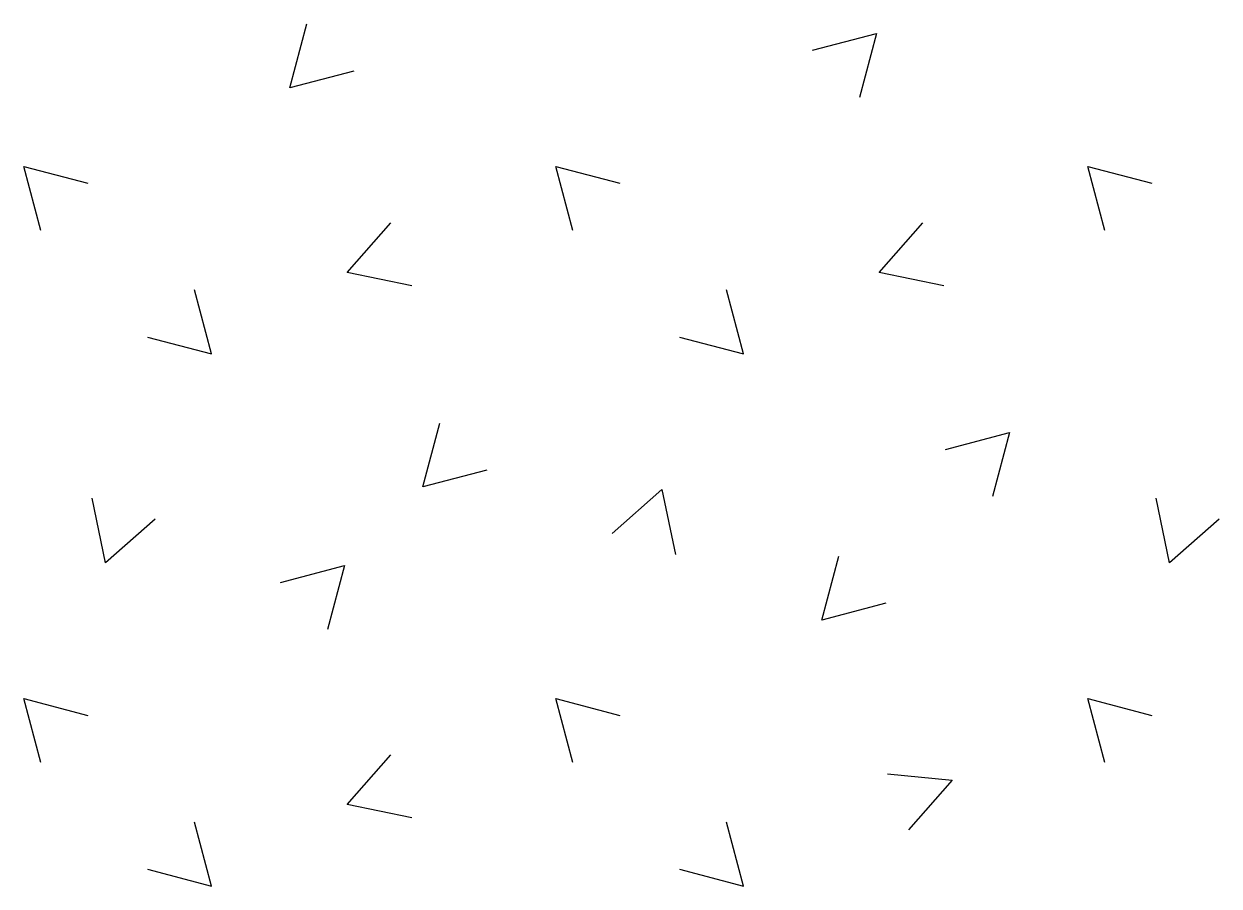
# Model space of a CAD drawing. Extents: x -4.21 to 4.78, y -3.21 to 3.28.
import ezdxf

# ---------------------------------------------------------------- set-up
doc = ezdxf.new("R2010")
doc.units = 0
doc.header["$MEASUREMENT"] = 0
doc.layers.get('0').update_dxf_attribs({"linetype": 'CONTINUOUS'})

msp = doc.modelspace()

# ---------------------------------------------------------------- linework, layer by layer
at = {"color": 0}
for p, q in [((-2.205, 2.795, 0.1), (-2.078, 3.276, 0.1)), ((1.724, 3.078, 0.1), (2.205, 3.205, 0.1)), ((2.205, 3.205, 0.1), (2.078, 2.724, 0.1)), ((-1.724, 2.922, 0.1), (-2.205, 2.795, 0.1)), ((-4.205, 2.205, 0.1), (-3.724, 2.078, 0.1)), ((-4.078, 1.724, 0.1), (-4.205, 2.205, 0.1)), ((-0.205, 2.205, 0.1), (0.276, 2.078, 0.1)), ((-0.078, 1.724, 0.1), (-0.205, 2.205, 0.1)), ((3.795, 2.205, 0.1), (4.276, 2.078, 0.1)), ((3.922, 1.724, 0.1), (3.795, 2.205, 0.1)), ((-1.775, 1.408, 0.1), (-1.446, 1.781, 0.1)), ((2.225, 1.408, 0.1), (2.554, 1.781, 0.1)), ((-1.288, 1.307, 0.1), (-1.775, 1.408, 0.1)), ((2.712, 1.307, 0.1), (2.225, 1.408, 0.1)), ((-2.795, 0.795, 0.1), (-2.922, 1.276, 0.1)), ((1.205, 0.795, 0.1), (1.078, 1.276, 0.1)), ((-3.276, 0.922, 0.1), (-2.795, 0.795, 0.1)), ((0.724, 0.922, 0.1), (1.205, 0.795, 0.1)), ((-1.205, -0.205, 0.1), (-1.078, 0.276, 0.1)), ((2.724, 0.078, 0.1), (3.205, 0.205, 0.1)), ((3.205, 0.205, 0.1), (3.078, -0.276, 0.1)), ((-0.724, -0.078, 0.1), (-1.205, -0.205, 0.1)), ((0.219, -0.554, 0.1), (0.592, -0.224, 0.1)), ((0.592, -0.224, 0.1), (0.693, -0.712, 0.1)), ((-3.592, -0.775, 0.1), (-3.693, -0.288, 0.1)), ((4.408, -0.775, 0.1), (4.307, -0.288, 0.1)), ((-3.219, -0.446, 0.1), (-3.592, -0.775, 0.1)), ((4.781, -0.446, 0.1), (4.408, -0.775, 0.1)), ((-2.276, -0.922, 0.1), (-1.795, -0.795, 0.1)), ((-1.795, -0.795, 0.1), (-1.922, -1.276, 0.1)), ((1.795, -1.205, 0.1), (1.922, -0.724, 0.1)), ((2.276, -1.078, 0.1), (1.795, -1.205, 0.1)), ((-4.205, -1.795, 0.1), (-3.724, -1.922, 0.1)), ((-4.078, -2.276, 0.1), (-4.205, -1.795, 0.1)), ((-0.205, -1.795, 0.1), (0.276, -1.922, 0.1)), ((-0.078, -2.276, 0.1), (-0.205, -1.795, 0.1)), ((3.795, -1.795, 0.1), (4.276, -1.922, 0.1)), ((3.922, -2.276, 0.1), (3.795, -1.795, 0.1)), ((-1.775, -2.592, 0.1), (-1.446, -2.219, 0.1)), ((2.288, -2.361, 0.1), (2.775, -2.408, 0.1)), ((2.775, -2.408, 0.1), (2.446, -2.781, 0.1)), ((-1.288, -2.693, 0.1), (-1.775, -2.592, 0.1)), ((-2.795, -3.205, 0.1), (-2.922, -2.724, 0.1)), ((1.205, -3.205, 0.1), (1.078, -2.724, 0.1)), ((-3.276, -3.078, 0.1), (-2.795, -3.205, 0.1)), ((0.724, -3.078, 0.1), (1.205, -3.205, 0.1))]:
    msp.add_line(p, q, dxfattribs=at)

doc.saveas('drawing.dxf')
